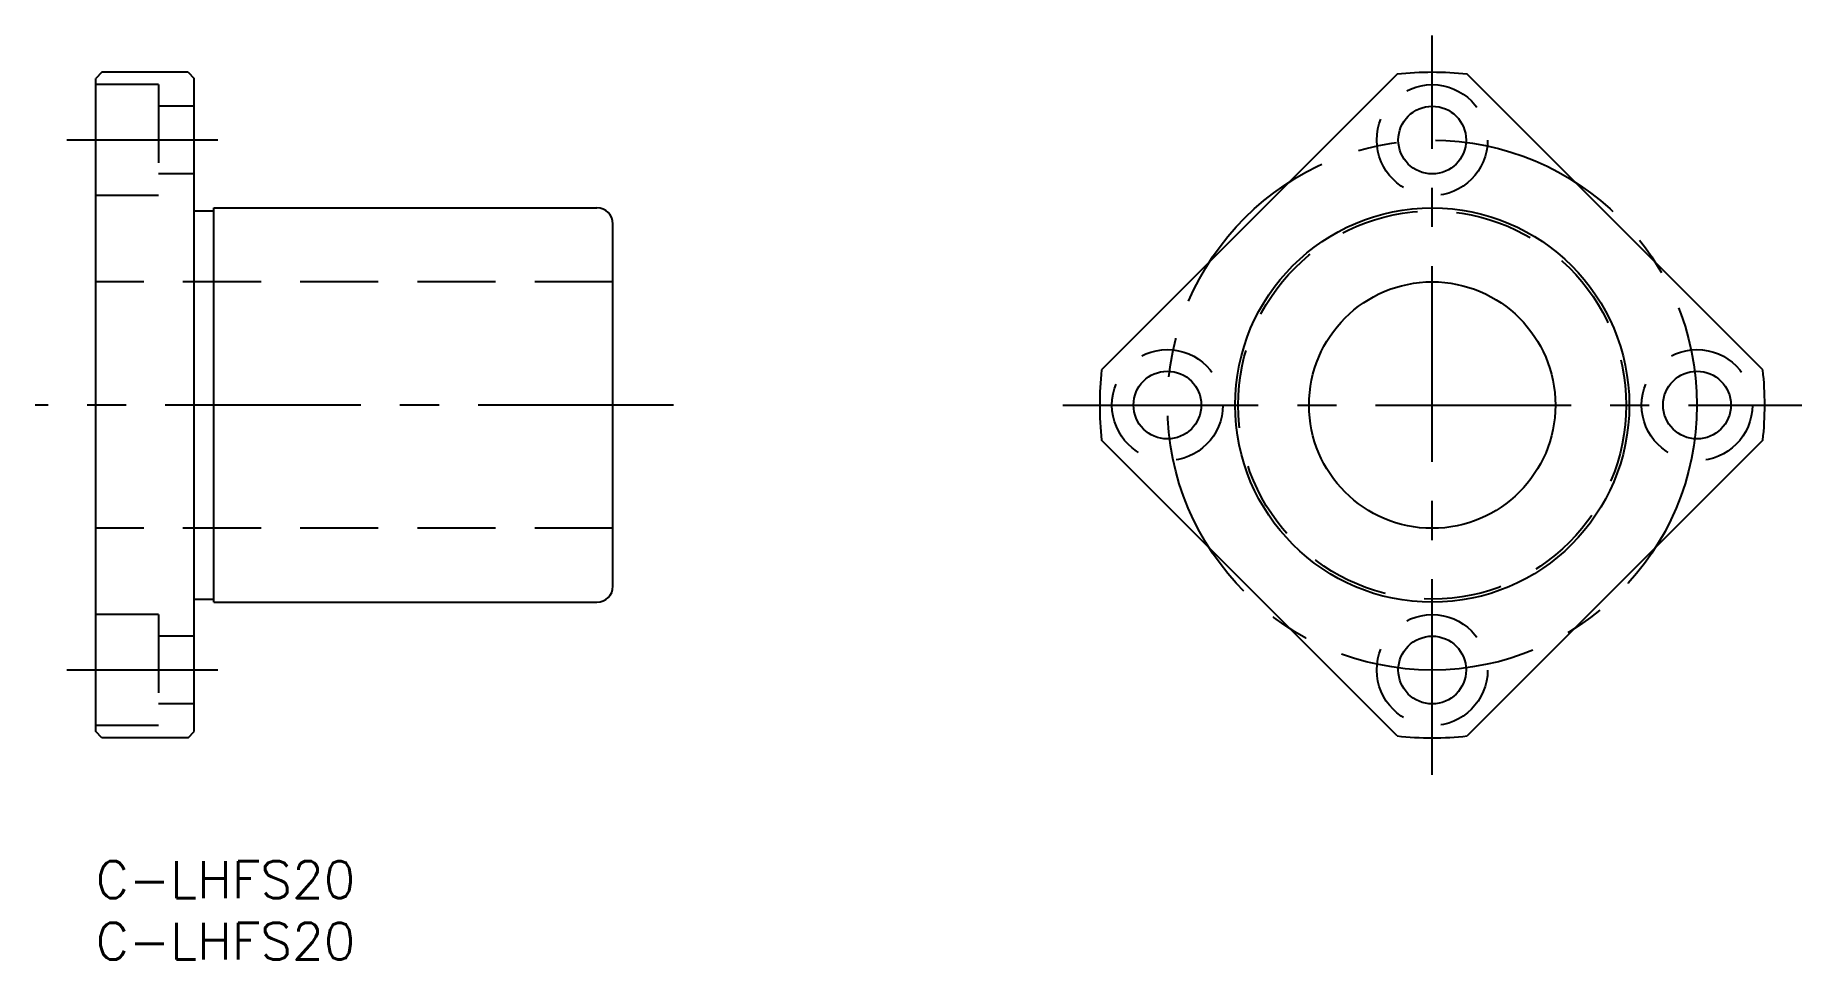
# Model space of a CAD drawing. Extents: x -5 to 139, y -8 to 67.
import ezdxf

# ---------------------------------------------------------------- set-up
doc = ezdxf.new("R2010")
doc.units = 0
doc.header["$LTSCALE"] = 0.5
doc.linetypes.add('CENTER', pattern=[50.8, 31.75, -6.35, 6.35, -6.35])
doc.linetypes.add('DASHED', pattern=[19.05, 12.7, -6.35])
for name, color, linetype in [('MSM_CENTER', 1, 'CENTER'), ('MSM_CONTINUOUS', 7, 'CONTINUOUS'), ('MSM_DASHED', 4, 'DASHED'), ('MSM_PART_NUMBER', 7, 'CONTINUOUS')]:
    doc.layers.add(name, color=color, linetype=linetype)
doc.styles.get("Standard").update_dxf_attribs({"font": 'txt.shx', "height": 3, "bigfont": 'bigfont.shx'})

# ---------------------------------------------------------------- blocks, each defined once
blk = doc.blocks.new('*U26')
at = {"layer": 'MSM_PART_NUMBER'}
blk.add_text('C-LHFS20', height=3, dxfattribs=at).set_placement((0, -3))
blk = doc.blocks.new('*U27')
at = {"layer": 'MSM_PART_NUMBER'}
blk.add_text('C-LHFS20', height=3, dxfattribs=at).set_placement((0, -8))

msp = doc.modelspace()

# ---------------------------------------------------------------- linework, layer by layer
at = {"layer": 'MSM_CENTER'}
for p, q in [((108.52, 7), (108.52, 67)), ((9.92, 58.5), (-2.35, 58.5)), ((46.93, 37), (-4.9, 37)), ((78.52, 37), (138.52, 37)), ((9.92, 15.5), (-2.35, 15.5))]:
    msp.add_line(p, q, dxfattribs=at)
msp.add_circle((108.52, 37), 21.5, dxfattribs=at)
at = {"layer": 'MSM_CONTINUOUS'}
for p, q in [((0.5, 64), (0, 63.5)), ((0, 10.5), (0, 63.5)), ((7.5, 64), (0.5, 64)), ((7.5, 64), (8, 63.5)), ((8, 10.5), (8, 63.5)), ((105.67, 63.85), (81.67, 39.85)), ((135.37, 39.85), (111.37, 63.85)), ((8, 52.75), (9.6, 52.75)), ((9.6, 53), (40.7, 53)), ((9.6, 21), (9.6, 53)), ((42, 22.3), (42, 51.7)), ((105.67, 10.15), (81.67, 34.15)), ((135.37, 34.15), (111.37, 10.15)), ((8, 21.25), (9.6, 21.25)), ((9.6, 21), (40.7, 21)), ((16.13, 21), (16.13, 21)), ((24.25, 21), (24.25, 21)), ((0.5, 10), (0, 10.5)), ((7.5, 10), (8, 10.5)), ((7.5, 10), (0.5, 10))]:
    msp.add_line(p, q, dxfattribs=at)
for centre, radius in [((108.52, 58.5), 2.75), ((108.52, 37), 16), ((108.52, 37), 10), ((87.02, 37), 2.75), ((130.02, 37), 2.75), ((108.52, 15.5), 2.75)]:
    msp.add_circle(centre, radius, dxfattribs=at)
for centre, radius, start, end in [((108.52, 37), 27, 83.9424, 96.0576), ((40.7, 51.7), 1.3, 0, 90), ((108.52, 37), 27, 173.9424, 186.0576), ((108.52, 37), 27, 353.9424, 6.0576), ((40.7, 22.3), 1.3, 270, 360), ((108.52, 37), 27, 263.9424, 276.0576)]:
    msp.add_arc(centre, radius, start, end, dxfattribs=at)
at = {"layer": 'MSM_DASHED'}
for p, q in [((5.1, 63), (0, 63)), ((5.1, 63), (5.1, 54)), ((8, 61.25), (5.1, 61.25)), ((8, 55.75), (5.1, 55.75)), ((5.1, 54), (0, 54)), ((42, 47), (0, 47)), ((42, 27), (0, 27)), ((5.1, 20), (0, 20)), ((5.1, 20), (5.1, 11)), ((8, 18.25), (5.1, 18.25)), ((8, 12.75), (5.1, 12.75)), ((5.1, 11), (0, 11))]:
    msp.add_line(p, q, dxfattribs=at)
for centre, radius in [((108.52, 58.5), 4.5), ((108.52, 37), 15.75), ((87.02, 37), 4.5), ((130.02, 37), 4.5), ((108.52, 15.5), 4.5)]:
    msp.add_circle(centre, radius, dxfattribs=at)

# ---------------------------------------------------------------- block references
at = {"layer": 'MSM_CONTINUOUS'}
for name in ['*U26', '*U27']:
    msp.add_blockref(name, (0, 0), dxfattribs=at)

doc.saveas('drawing.dxf')
